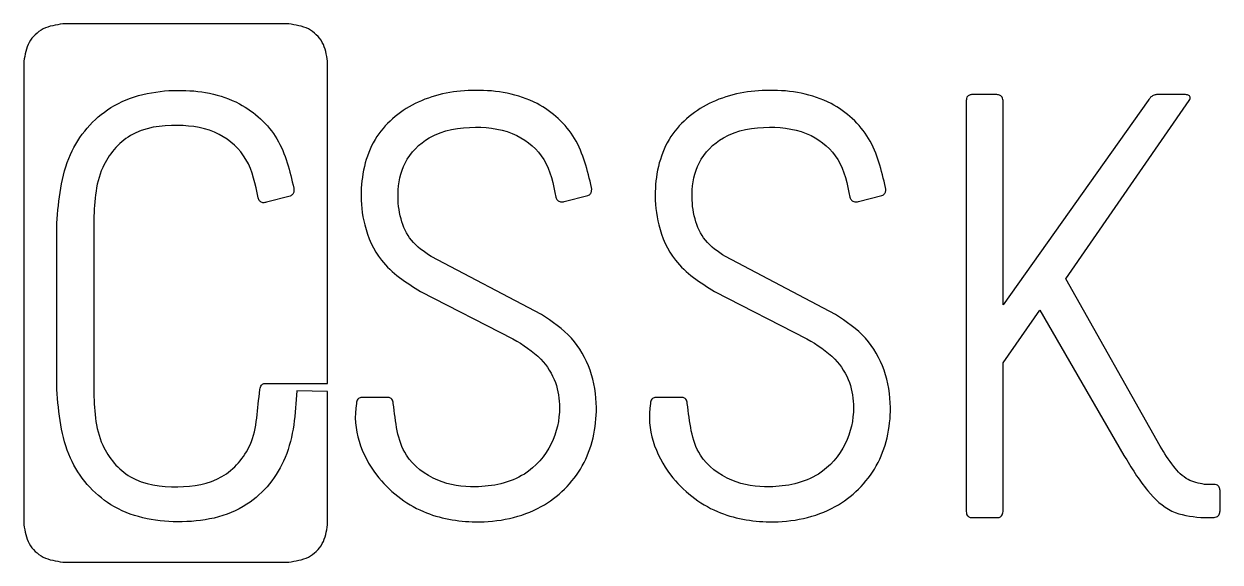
# Model space of a CAD drawing. Extents: x 8.7 to 23.2, y 69.7 to 76.3.
import ezdxf

# ---------------------------------------------------------------- set-up
doc = ezdxf.new("R2010")
doc.units = 0
doc.layers.get('0').update_dxf_attribs({"linetype": 'CONTINUOUS'})
doc.layers.add('Layer_1', color=7, linetype='CONTINUOUS')

msp = doc.modelspace()

# ---------------------------------------------------------------- linework, layer by layer
at = {"color": 1}
for points in [[(11.886663, 76.257647), (9.147814, 76.257647)], [(8.676907, 75.804631), (8.676907, 70.183442)], [(11.603623, 71.897386), (11.75749, 71.897386), (12.355301, 71.897757), (12.357577, 75.804635)], [(11.904203, 74.169264), (11.618295, 74.095908)], [(9.075179, 71.824031), (9.075179, 73.839343)], [(9.522471, 73.839343), (9.522471, 71.824031)], [(12.357571, 70.183442), (12.357571, 70.88609), (12.355534, 71.799351), (11.984714, 71.807672)], [(9.147814, 69.730785), (11.886663, 69.730785)]]:
    msp.add_lwpolyline(points, dxfattribs=at)
for points, knots in [([(9.147814, 76.257647), (9.065444, 76.245471), (8.904626, 76.221698), (8.715927, 76.042693), (8.689979, 75.884384), (8.676907, 75.804631)], [0, 0, 0, 0, 0.245893, 0.480081, 0.71784, 0.71784, 0.71784, 0.71784]), ([(12.357577, 75.804635), (12.344531, 75.88439), (12.318632, 76.042717), (12.129873, 76.221697), (11.969041, 76.24547), (11.886663, 76.257647)], [0, 0, 0, 0, 0.23774, 0.471953, 0.717878, 0.717878, 0.717878, 0.717878]), ([(9.075179, 73.839343), (9.099447, 74.127263), (9.145117, 74.66909), (9.711823, 75.338512), (10.517785, 75.502348), (11.272969, 75.374243), (11.802373, 74.887806), (11.899381, 74.473173), (11.948214, 74.264447)], [0, 0, 0, 0, 0.851085, 1.601625, 2.438225, 3.203338, 3.826766, 4.458729, 4.458729, 4.458729, 4.458729]), ([(11.515596, 74.147079), (11.483415, 74.310019), (11.421914, 74.621414), (11.041291, 74.974184), (10.519502, 75.05383), (9.956447, 74.979319), (9.543693, 74.480577), (9.530191, 74.072611), (9.522471, 73.839343)], [0, 0, 0, 0, 0.488399, 0.933376, 1.448574, 2.035232, 2.547973, 3.232621, 3.232621, 3.232621, 3.232621]), ([(11.948214, 74.264447), (11.949723, 74.251953), (11.952703, 74.227269), (11.939854, 74.188046), (11.916401, 74.17569), (11.904203, 74.169264)], [0, 0, 0, 0, 0.037737, 0.074557, 0.114467, 0.114467, 0.114467, 0.114467]), ([(11.618295, 74.095908), (11.603455, 74.091794), (11.574472, 74.083758), (11.531275, 74.106214), (11.520817, 74.133473), (11.515596, 74.147079)], [0, 0, 0, 0, 0.04498, 0.087849, 0.130573, 0.130573, 0.130573, 0.130573]), ([(11.984714, 71.807672), (11.966862, 71.529884), (11.933127, 71.004924), (11.391389, 70.321344), (10.549133, 70.161984), (9.713911, 70.330228), (9.144433, 70.996101), (9.09922, 71.536618), (9.075179, 71.824031)], [0, 0, 0, 0, 0.821471, 1.552407, 2.419121, 3.255235, 4.003042, 4.852216, 4.852216, 4.852216, 4.852216]), ([(9.522471, 71.824031), (9.529935, 71.591253), (9.542974, 71.184586), (9.958126, 70.689183), (10.52996, 70.61714), (11.09314, 70.701593), (11.512414, 71.187401), (11.503982, 71.60429), (11.545337, 71.874995), (11.579987, 71.894711), (11.597912, 71.89674), (11.603623, 71.897386)], [0, 0, 0, 0, 0.682725, 1.192736, 1.778986, 2.328353, 2.843516, 3.524832, 3.579171, 3.616147, 3.633434, 3.633434, 3.633434, 3.633434]), ([(8.676907, 70.183442), (8.689974, 70.103713), (8.715911, 69.945462), (8.90468, 69.766643), (9.065452, 69.742932), (9.147814, 69.730785)], [0, 0, 0, 0, 0.237669, 0.471738, 0.717608, 0.717608, 0.717608, 0.717608]), ([(11.886663, 69.730785), (11.969025, 69.742932), (12.129797, 69.766643), (12.318567, 69.945462), (12.344504, 70.103713), (12.357571, 70.183442)], [0, 0, 0, 0, 0.245871, 0.47994, 0.717609, 0.717609, 0.717609, 0.717609])]:
    msp.add_open_spline(points, degree=3, knots=knots, dxfattribs=at)
at = {"layer": 'Layer_1', "color": 7}
for points in [[(20.472044, 75.400383), (20.164251, 75.400383)], [(22.758506, 75.400383), (22.406743, 75.400383)], [(20.098295, 75.327098), (20.098295, 70.343783)], [(22.304145, 75.327098), (20.545328, 72.850098), (20.545328, 75.327098)], [(21.307482, 73.165219), (22.802477, 75.327098)], [(15.227424, 74.103257), (15.513232, 74.176541)], [(18.791434, 74.103257), (19.077242, 74.176541)], [(14.948944, 72.732845), (13.615175, 73.43637)], [(18.512954, 72.732845), (17.179184, 73.43637)], [(22.450713, 71.135251), (21.307482, 73.165219)], [(13.483264, 73.011324), (14.60451, 72.439709)], [(17.047274, 73.011324), (18.168519, 72.439709)], [(20.545328, 70.343783), (20.545328, 72.146571), (20.99236, 72.784142), (22.011009, 71.025325)], [(13.08753, 71.728854), (12.779737, 71.728854)], [(16.65154, 71.728854), (16.343747, 71.728854)], [(23.102941, 70.673561), (22.985687, 70.673561)], [(23.176226, 70.351111), (23.176226, 70.600277)], [(20.164251, 70.270499), (20.479372, 70.270499)], [(22.941716, 70.270499), (23.102941, 70.270499)]]:
    msp.add_lwpolyline(points, dxfattribs=at)
for points, knots in [([(15.557202, 74.27181), (15.50843, 74.480013), (15.411601, 74.893369), (14.88166, 75.376233), (14.166752, 75.493574), (13.454177, 75.371627), (12.881624, 74.920558), (12.738311, 74.316633), (12.790703, 73.794322), (12.998262, 73.321216), (13.308929, 73.122716), (13.483264, 73.011324)], [0, 0, 0, 0, 0.630119, 1.251004, 2.015633, 2.724834, 3.375185, 4.072894, 4.474993, 4.949484, 5.556243, 5.556243, 5.556243, 5.556243]), ([(19.121212, 74.27181), (19.07244, 74.480013), (18.975611, 74.893369), (18.44567, 75.376233), (17.730762, 75.493574), (17.018188, 75.371627), (16.445634, 74.920558), (16.302322, 74.316633), (16.354713, 73.794322), (16.562272, 73.321216), (16.872939, 73.122716), (17.047274, 73.011324)], [0, 0, 0, 0, 0.630119, 1.251004, 2.015633, 2.724834, 3.375185, 4.072894, 4.474993, 4.949484, 5.556243, 5.556243, 5.556243, 5.556243]), ([(20.164251, 75.400383), (20.158532, 75.399743), (20.140589, 75.397737), (20.105832, 75.378062), (20.101106, 75.346107), (20.098295, 75.327098)], [0, 0, 0, 0, 0.017314, 0.05432, 0.108651, 0.108651, 0.108651, 0.108651]), ([(20.545328, 75.327098), (20.541834, 75.346295), (20.535792, 75.379489), (20.497919, 75.397755), (20.478373, 75.39974), (20.472044, 75.400383)], [0, 0, 0, 0, 0.054959, 0.095034, 0.114227, 0.114227, 0.114227, 0.114227]), ([(22.406743, 75.400383), (22.400565, 75.399675), (22.379344, 75.397244), (22.337799, 75.378), (22.316716, 75.346111), (22.304145, 75.327098)], [0, 0, 0, 0, 0.018655, 0.064076, 0.131148, 0.131148, 0.131148, 0.131148]), ([(22.802477, 75.327098), (22.810481, 75.346153), (22.824052, 75.378459), (22.784276, 75.398602), (22.765469, 75.399902), (22.758506, 75.400383)], [0, 0, 0, 0, 0.052209, 0.088519, 0.109864, 0.109864, 0.109864, 0.109864]), ([(13.615175, 73.43637), (13.526956, 73.495217), (13.357186, 73.608464), (13.231316, 73.897562), (13.195704, 74.222165), (13.266434, 74.600502), (13.611202, 74.951133), (14.131386, 75.032249), (14.645996, 74.958882), (15.032623, 74.622582), (15.093086, 74.315669), (15.124826, 74.154554)], [0, 0, 0, 0, 0.311877, 0.600186, 0.907393, 1.288884, 1.713521, 2.28702, 2.80064, 3.23601, 3.717127, 3.717127, 3.717127, 3.717127]), ([(17.179184, 73.43637), (17.090966, 73.495217), (16.921196, 73.608464), (16.795326, 73.897562), (16.759714, 74.222165), (16.830443, 74.600503), (17.175212, 74.951133), (17.695396, 75.032249), (18.210006, 74.958882), (18.596633, 74.622581), (18.657096, 74.315669), (18.688836, 74.154554)], [0, 0, 0, 0, 0.311877, 0.600186, 0.907393, 1.288884, 1.713521, 2.28702, 2.80064, 3.236011, 3.717127, 3.717127, 3.717127, 3.717127]), ([(15.513232, 74.176541), (15.525429, 74.182976), (15.548887, 74.195351), (15.561695, 74.23461), (15.558712, 74.25931), (15.557202, 74.27181)], [0, 0, 0, 0, 0.039914, 0.076765, 0.114526, 0.114526, 0.114526, 0.114526]), ([(19.077242, 74.176541), (19.089439, 74.182976), (19.112897, 74.195351), (19.125705, 74.23461), (19.122722, 74.25931), (19.121212, 74.27181)], [0, 0, 0, 0, 0.039914, 0.076765, 0.114526, 0.114526, 0.114526, 0.114526]), ([(15.124826, 74.154554), (15.130095, 74.141355), (15.140738, 74.114695), (15.183849, 74.095683), (15.212624, 74.100685), (15.227424, 74.103257)], [0, 0, 0, 0, 0.04131, 0.083438, 0.128051, 0.128051, 0.128051, 0.128051]), ([(18.688836, 74.154554), (18.694105, 74.141355), (18.704748, 74.114695), (18.747859, 74.095683), (18.776634, 74.100685), (18.791434, 74.103257)], [0, 0, 0, 0, 0.04131, 0.083438, 0.128051, 0.128051, 0.128051, 0.128051]), ([(12.779737, 71.728854), (12.773404, 71.728211), (12.753851, 71.726225), (12.716105, 71.707965), (12.647953, 71.359678), (12.854195, 70.786098), (13.474129, 70.301174), (14.206936, 70.173726), (14.946327, 70.316554), (15.512406, 70.87094), (15.652439, 71.516875), (15.566658, 72.061054), (15.335931, 72.475612), (15.079542, 72.646035), (14.948944, 72.732845)], [0, 0, 0, 0, 0.019192, 0.059267, 0.114226, 1.0158, 1.735559, 2.379381, 3.197433, 3.89739, 4.625484, 5.085757, 5.533458, 5.998266, 5.998266, 5.998266, 5.998266]), ([(16.343747, 71.728854), (16.337415, 71.728211), (16.317861, 71.726225), (16.280115, 71.707965), (16.211961, 71.359679), (16.418205, 70.786098), (17.038139, 70.301174), (17.770946, 70.173726), (18.510337, 70.316554), (19.076416, 70.87094), (19.216448, 71.516875), (19.130668, 72.061053), (18.899941, 72.475612), (18.643552, 72.646036), (18.512954, 72.732845)], [0, 0, 0, 0, 0.019193, 0.059268, 0.114227, 1.015801, 1.73556, 2.379382, 3.197434, 3.897391, 4.625485, 5.085758, 5.533458, 5.998266, 5.998266, 5.998266, 5.998266]), ([(14.60451, 72.439709), (14.725495, 72.365843), (14.942446, 72.233388), (15.136936, 71.922205), (15.191172, 71.556753), (15.100127, 71.13725), (14.740101, 70.723165), (14.197117, 70.614582), (13.676021, 70.685558), (13.208973, 71.037423), (13.184938, 71.448164), (13.145924, 71.706537), (13.111194, 71.726207), (13.093249, 71.728214), (13.08753, 71.728854)], [0, 0, 0, 0, 0.420287, 0.753656, 1.060697, 1.50969, 2.001139, 2.613976, 3.077965, 3.565354, 4.2122, 4.266531, 4.303537, 4.320851, 4.320851, 4.320851, 4.320851]), ([(18.168519, 72.439709), (18.289505, 72.365843), (18.506456, 72.233388), (18.700946, 71.922205), (18.755182, 71.556753), (18.664137, 71.13725), (18.304111, 70.723166), (17.761127, 70.614582), (17.240031, 70.685558), (16.772983, 71.037423), (16.748949, 71.448164), (16.709934, 71.706537), (16.675204, 71.726207), (16.657259, 71.728214), (16.65154, 71.728854)], [0, 0, 0, 0, 0.420287, 0.753656, 1.060697, 1.509691, 2.00114, 2.613976, 3.077965, 3.565355, 4.212201, 4.266532, 4.303538, 4.320851, 4.320851, 4.320851, 4.320851]), ([(22.985687, 70.673561), (22.916809, 70.686718), (22.768527, 70.715042), (22.593779, 70.903412), (22.501647, 71.052712), (22.450713, 71.135251)], [0, 0, 0, 0, 0.205619, 0.442664, 0.735726, 0.735726, 0.735726, 0.735726]), ([(22.011009, 71.025325), (22.099789, 70.878004), (22.253884, 70.622299), (22.56935, 70.314582), (22.820341, 70.284868), (22.941716, 70.270499)], [0, 0, 0, 0, 0.518906, 0.900664, 1.258154, 1.258154, 1.258154, 1.258154]), ([(23.176226, 70.600277), (23.175583, 70.606607), (23.173598, 70.626153), (23.155332, 70.664025), (23.122138, 70.670067), (23.102941, 70.673561)], [0, 0, 0, 0, 0.019192, 0.059267, 0.114227, 0.114227, 0.114227, 0.114227]), ([(20.098295, 70.343783), (20.101106, 70.324774), (20.105832, 70.292819), (20.140589, 70.273145), (20.158532, 70.271139), (20.164251, 70.270499)], [0, 0, 0, 0, 0.054331, 0.091337, 0.108651, 0.108651, 0.108651, 0.108651]), ([(20.479372, 70.270499), (20.485091, 70.271139), (20.503034, 70.273145), (20.537791, 70.292819), (20.542517, 70.324774), (20.545328, 70.343783)], [0, 0, 0, 0, 0.017314, 0.05432, 0.108651, 0.108651, 0.108651, 0.108651]), ([(23.102941, 70.270499), (23.122287, 70.274698), (23.156657, 70.282159), (23.17359, 70.322998), (23.175575, 70.34417), (23.176226, 70.351111)], [0, 0, 0, 0, 0.055645, 0.098859, 0.119933, 0.119933, 0.119933, 0.119933])]:
    msp.add_open_spline(points, degree=3, knots=knots, dxfattribs=at)

doc.saveas('drawing.dxf')
